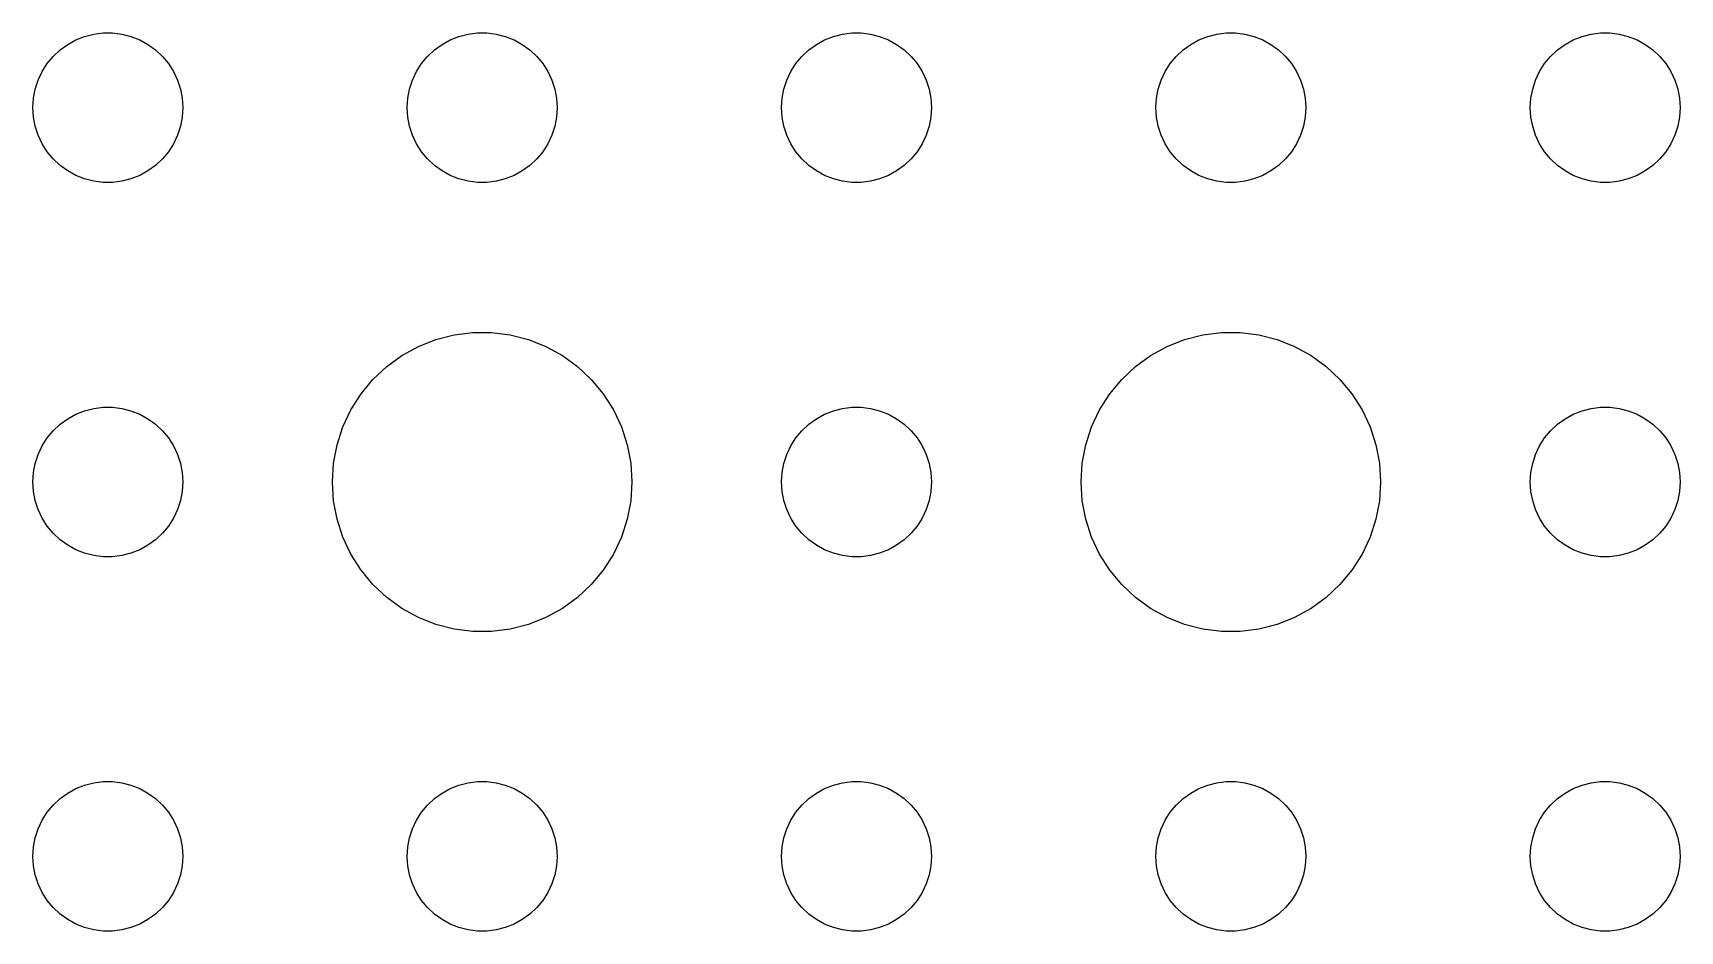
# Model space of a CAD drawing. Header units: metres. Extents: x -157 to 157, y -157 to 157.
# Drawn here: x -114 to -81, y 21 to 39 of the extents above; entities that cross this region are included whole.
import ezdxf

# ---------------------------------------------------------------- set-up
doc = ezdxf.new("R2010")
doc.units = ezdxf.units.M

msp = doc.modelspace()

# ---------------------------------------------------------------- linework, layer by layer
for p, q in [((-112.964, 38.9266), (-112.781, 38.9734)), ((-112.781, 38.9734), (-112.594, 38.997)), ((-112.594, 38.997), (-112.406, 38.997)), ((-112.406, 38.997), (-112.219, 38.9734)), ((-112.219, 38.9734), (-112.036, 38.9266)), ((-105.464, 38.9266), (-105.281, 38.9734)), ((-105.281, 38.9734), (-105.094, 38.997)), ((-105.094, 38.997), (-104.906, 38.997)), ((-104.906, 38.997), (-104.719, 38.9734)), ((-104.719, 38.9734), (-104.536, 38.9266)), ((-97.9635, 38.9266), (-97.7811, 38.9734)), ((-97.7811, 38.9734), (-97.5942, 38.997)), ((-97.5942, 38.997), (-97.4058, 38.997)), ((-97.4058, 38.997), (-97.2189, 38.9734)), ((-97.2189, 38.9734), (-97.0365, 38.9266)), ((-90.4635, 38.9266), (-90.2811, 38.9734)), ((-90.2811, 38.9734), (-90.0942, 38.997)), ((-90.0942, 38.997), (-89.9058, 38.997)), ((-89.9058, 38.997), (-89.7189, 38.9734)), ((-89.7189, 38.9734), (-89.5365, 38.9266)), ((-82.9635, 38.9266), (-82.7811, 38.9734)), ((-82.7811, 38.9734), (-82.5942, 38.997)), ((-82.5942, 38.997), (-82.4058, 38.997)), ((-82.4058, 38.997), (-82.2189, 38.9734)), ((-82.2189, 38.9734), (-82.0365, 38.9266)), ((-113.593, 38.5268), (-113.456, 38.6558)), ((-113.456, 38.6558), (-113.304, 38.7665)), ((-113.304, 38.7665), (-113.139, 38.8572)), ((-113.139, 38.8572), (-112.964, 38.9266)), ((-112.036, 38.9266), (-111.861, 38.8572)), ((-111.861, 38.8572), (-111.696, 38.7665)), ((-111.696, 38.7665), (-111.544, 38.6558)), ((-111.544, 38.6558), (-111.407, 38.5268)), ((-106.093, 38.5268), (-105.956, 38.6558)), ((-105.956, 38.6558), (-105.804, 38.7665)), ((-105.804, 38.7665), (-105.639, 38.8572)), ((-105.639, 38.8572), (-105.464, 38.9266)), ((-104.536, 38.9266), (-104.361, 38.8572)), ((-104.361, 38.8572), (-104.196, 38.7665)), ((-104.196, 38.7665), (-104.044, 38.6558)), ((-104.044, 38.6558), (-103.907, 38.5268)), ((-98.5934, 38.5268), (-98.4561, 38.6558)), ((-98.4561, 38.6558), (-98.3037, 38.7665)), ((-98.3037, 38.7665), (-98.1387, 38.8572)), ((-98.1387, 38.8572), (-97.9635, 38.9266)), ((-97.0365, 38.9266), (-96.8613, 38.8572)), ((-96.8613, 38.8572), (-96.6963, 38.7665)), ((-96.6963, 38.7665), (-96.5439, 38.6558)), ((-96.5439, 38.6558), (-96.4065, 38.5268)), ((-91.0934, 38.5268), (-90.9561, 38.6558)), ((-90.9561, 38.6558), (-90.8037, 38.7665)), ((-90.8037, 38.7665), (-90.6387, 38.8572)), ((-90.6387, 38.8572), (-90.4635, 38.9266)), ((-89.5365, 38.9266), (-89.3613, 38.8572)), ((-89.3613, 38.8572), (-89.1963, 38.7665)), ((-89.1963, 38.7665), (-89.0439, 38.6558)), ((-89.0439, 38.6558), (-88.9065, 38.5268)), ((-83.5934, 38.5268), (-83.4561, 38.6558)), ((-83.4561, 38.6558), (-83.3037, 38.7665)), ((-83.3037, 38.7665), (-83.1387, 38.8572)), ((-83.1387, 38.8572), (-82.9635, 38.9266)), ((-82.0365, 38.9266), (-81.8613, 38.8572)), ((-81.8613, 38.8572), (-81.6963, 38.7665)), ((-81.6963, 38.7665), (-81.5439, 38.6558)), ((-81.5439, 38.6558), (-81.4065, 38.5268)), ((-113.814, 38.2226), (-113.714, 38.3817)), ((-113.714, 38.3817), (-113.593, 38.5268)), ((-111.407, 38.5268), (-111.286, 38.3817)), ((-111.286, 38.3817), (-111.186, 38.2226)), ((-106.314, 38.2226), (-106.214, 38.3817)), ((-106.214, 38.3817), (-106.093, 38.5268)), ((-103.907, 38.5268), (-103.786, 38.3817)), ((-103.786, 38.3817), (-103.686, 38.2226)), ((-98.8145, 38.2226), (-98.7135, 38.3817)), ((-98.7135, 38.3817), (-98.5934, 38.5268)), ((-96.4065, 38.5268), (-96.2865, 38.3817)), ((-96.2865, 38.3817), (-96.1855, 38.2226)), ((-91.3145, 38.2226), (-91.2135, 38.3817)), ((-91.2135, 38.3817), (-91.0934, 38.5268)), ((-88.9065, 38.5268), (-88.7865, 38.3817)), ((-88.7865, 38.3817), (-88.6855, 38.2226)), ((-83.8145, 38.2226), (-83.7135, 38.3817)), ((-83.7135, 38.3817), (-83.5934, 38.5268)), ((-81.4065, 38.5268), (-81.2865, 38.3817)), ((-81.2865, 38.3817), (-81.1855, 38.2226)), ((-113.953, 37.873), (-113.895, 38.0522)), ((-113.895, 38.0522), (-113.814, 38.2226)), ((-111.186, 38.2226), (-111.105, 38.0522)), ((-111.105, 38.0522), (-111.047, 37.873)), ((-106.453, 37.873), (-106.395, 38.0522)), ((-106.395, 38.0522), (-106.314, 38.2226)), ((-103.686, 38.2226), (-103.605, 38.0522)), ((-103.605, 38.0522), (-103.547, 37.873)), ((-98.9529, 37.873), (-98.8947, 38.0522)), ((-98.8947, 38.0522), (-98.8145, 38.2226)), ((-96.1855, 38.2226), (-96.1053, 38.0522)), ((-96.1053, 38.0522), (-96.0471, 37.873)), ((-91.4529, 37.873), (-91.3947, 38.0522)), ((-91.3947, 38.0522), (-91.3145, 38.2226)), ((-88.6855, 38.2226), (-88.6053, 38.0522)), ((-88.6053, 38.0522), (-88.5471, 37.873)), ((-83.9529, 37.873), (-83.8947, 38.0522)), ((-83.8947, 38.0522), (-83.8145, 38.2226)), ((-81.1855, 38.2226), (-81.1053, 38.0522)), ((-81.1053, 38.0522), (-81.0471, 37.873)), ((-114, 37.5), (-113.988, 37.688)), ((-113.988, 37.688), (-113.953, 37.873)), ((-111.047, 37.873), (-111.012, 37.688)), ((-111.012, 37.688), (-111, 37.5)), ((-106.5, 37.5), (-106.488, 37.688)), ((-106.488, 37.688), (-106.453, 37.873)), ((-103.547, 37.873), (-103.512, 37.688)), ((-103.512, 37.688), (-103.5, 37.5)), ((-99, 37.5), (-98.9882, 37.688)), ((-98.9882, 37.688), (-98.9529, 37.873)), ((-96.0471, 37.873), (-96.0118, 37.688)), ((-96.0118, 37.688), (-96, 37.5)), ((-91.5, 37.5), (-91.4882, 37.688)), ((-91.4882, 37.688), (-91.4529, 37.873)), ((-88.5471, 37.873), (-88.5118, 37.688)), ((-88.5118, 37.688), (-88.5, 37.5)), ((-84, 37.5), (-83.9882, 37.688)), ((-83.9882, 37.688), (-83.9529, 37.873)), ((-81.0471, 37.873), (-81.0118, 37.688)), ((-81.0118, 37.688), (-81, 37.5)), ((-113.988, 37.312), (-114, 37.5)), ((-113.953, 37.127), (-113.988, 37.312)), ((-111.012, 37.312), (-111.047, 37.127)), ((-111, 37.5), (-111.012, 37.312)), ((-106.488, 37.312), (-106.5, 37.5)), ((-106.453, 37.127), (-106.488, 37.312)), ((-103.512, 37.312), (-103.547, 37.127)), ((-103.5, 37.5), (-103.512, 37.312)), ((-98.9882, 37.312), (-99, 37.5)), ((-98.9529, 37.127), (-98.9882, 37.312)), ((-96.0118, 37.312), (-96.0471, 37.127)), ((-96, 37.5), (-96.0118, 37.312)), ((-91.4882, 37.312), (-91.5, 37.5)), ((-91.4529, 37.127), (-91.4882, 37.312)), ((-88.5118, 37.312), (-88.5471, 37.127)), ((-88.5, 37.5), (-88.5118, 37.312)), ((-83.9882, 37.312), (-84, 37.5)), ((-83.9529, 37.127), (-83.9882, 37.312)), ((-81.0118, 37.312), (-81.0471, 37.127)), ((-81, 37.5), (-81.0118, 37.312)), ((-113.895, 36.9478), (-113.953, 37.127)), ((-111.047, 37.127), (-111.105, 36.9478)), ((-106.395, 36.9478), (-106.453, 37.127)), ((-103.547, 37.127), (-103.605, 36.9478)), ((-98.8947, 36.9478), (-98.9529, 37.127)), ((-96.0471, 37.127), (-96.1053, 36.9478)), ((-91.3947, 36.9478), (-91.4529, 37.127)), ((-88.5471, 37.127), (-88.6053, 36.9478)), ((-83.8947, 36.9478), (-83.9529, 37.127)), ((-81.0471, 37.127), (-81.1053, 36.9478)), ((-113.814, 36.7774), (-113.895, 36.9478)), ((-113.714, 36.6183), (-113.814, 36.7774)), ((-111.186, 36.7774), (-111.286, 36.6183)), ((-111.105, 36.9478), (-111.186, 36.7774)), ((-106.314, 36.7774), (-106.395, 36.9478)), ((-106.214, 36.6183), (-106.314, 36.7774)), ((-103.686, 36.7774), (-103.786, 36.6183)), ((-103.605, 36.9478), (-103.686, 36.7774)), ((-98.8145, 36.7774), (-98.8947, 36.9478)), ((-98.7135, 36.6183), (-98.8145, 36.7774)), ((-96.1855, 36.7774), (-96.2865, 36.6183)), ((-96.1053, 36.9478), (-96.1855, 36.7774)), ((-91.3145, 36.7774), (-91.3947, 36.9478)), ((-91.2135, 36.6183), (-91.3145, 36.7774)), ((-88.6855, 36.7774), (-88.7865, 36.6183)), ((-88.6053, 36.9478), (-88.6855, 36.7774)), ((-83.8145, 36.7774), (-83.8947, 36.9478)), ((-83.7135, 36.6183), (-83.8145, 36.7774)), ((-81.1855, 36.7774), (-81.2865, 36.6183)), ((-81.1053, 36.9478), (-81.1855, 36.7774)), ((-113.593, 36.4732), (-113.714, 36.6183)), ((-113.456, 36.3442), (-113.593, 36.4732)), ((-113.304, 36.2335), (-113.456, 36.3442)), ((-111.544, 36.3442), (-111.696, 36.2335)), ((-111.407, 36.4732), (-111.544, 36.3442)), ((-111.286, 36.6183), (-111.407, 36.4732)), ((-106.093, 36.4732), (-106.214, 36.6183)), ((-105.956, 36.3442), (-106.093, 36.4732)), ((-105.804, 36.2335), (-105.956, 36.3442)), ((-104.044, 36.3442), (-104.196, 36.2335)), ((-103.907, 36.4732), (-104.044, 36.3442)), ((-103.786, 36.6183), (-103.907, 36.4732)), ((-98.5934, 36.4732), (-98.7135, 36.6183)), ((-98.4561, 36.3442), (-98.5934, 36.4732)), ((-98.3037, 36.2335), (-98.4561, 36.3442)), ((-96.5439, 36.3442), (-96.6963, 36.2335)), ((-96.4065, 36.4732), (-96.5439, 36.3442)), ((-96.2865, 36.6183), (-96.4065, 36.4732)), ((-91.0934, 36.4732), (-91.2135, 36.6183)), ((-90.9561, 36.3442), (-91.0934, 36.4732)), ((-90.8037, 36.2335), (-90.9561, 36.3442)), ((-89.0439, 36.3442), (-89.1963, 36.2335)), ((-88.9065, 36.4732), (-89.0439, 36.3442)), ((-88.7865, 36.6183), (-88.9065, 36.4732)), ((-83.5934, 36.4732), (-83.7135, 36.6183)), ((-83.4561, 36.3442), (-83.5934, 36.4732)), ((-83.3037, 36.2335), (-83.4561, 36.3442)), ((-81.5439, 36.3442), (-81.6963, 36.2335)), ((-81.4065, 36.4732), (-81.5439, 36.3442)), ((-81.2865, 36.6183), (-81.4065, 36.4732)), ((-113.139, 36.1428), (-113.304, 36.2335)), ((-112.964, 36.0734), (-113.139, 36.1428)), ((-112.781, 36.0266), (-112.964, 36.0734)), ((-112.594, 36.003), (-112.781, 36.0266)), ((-112.406, 36.003), (-112.594, 36.003)), ((-112.219, 36.0266), (-112.406, 36.003)), ((-112.036, 36.0734), (-112.219, 36.0266)), ((-111.861, 36.1428), (-112.036, 36.0734)), ((-111.696, 36.2335), (-111.861, 36.1428)), ((-105.639, 36.1428), (-105.804, 36.2335)), ((-105.464, 36.0734), (-105.639, 36.1428)), ((-105.281, 36.0266), (-105.464, 36.0734)), ((-105.094, 36.003), (-105.281, 36.0266)), ((-104.906, 36.003), (-105.094, 36.003)), ((-104.719, 36.0266), (-104.906, 36.003)), ((-104.536, 36.0734), (-104.719, 36.0266)), ((-104.361, 36.1428), (-104.536, 36.0734)), ((-104.196, 36.2335), (-104.361, 36.1428)), ((-98.1387, 36.1428), (-98.3037, 36.2335)), ((-97.9635, 36.0734), (-98.1387, 36.1428)), ((-97.7811, 36.0266), (-97.9635, 36.0734)), ((-97.5942, 36.003), (-97.7811, 36.0266)), ((-97.4058, 36.003), (-97.5942, 36.003)), ((-97.2189, 36.0266), (-97.4058, 36.003)), ((-97.0365, 36.0734), (-97.2189, 36.0266)), ((-96.8613, 36.1428), (-97.0365, 36.0734)), ((-96.6963, 36.2335), (-96.8613, 36.1428)), ((-90.6387, 36.1428), (-90.8037, 36.2335)), ((-90.4635, 36.0734), (-90.6387, 36.1428)), ((-90.2811, 36.0266), (-90.4635, 36.0734)), ((-90.0942, 36.003), (-90.2811, 36.0266)), ((-89.9058, 36.003), (-90.0942, 36.003)), ((-89.7189, 36.0266), (-89.9058, 36.003)), ((-89.5365, 36.0734), (-89.7189, 36.0266)), ((-89.3613, 36.1428), (-89.5365, 36.0734)), ((-89.1963, 36.2335), (-89.3613, 36.1428)), ((-83.1387, 36.1428), (-83.3037, 36.2335)), ((-82.9635, 36.0734), (-83.1387, 36.1428)), ((-82.7811, 36.0266), (-82.9635, 36.0734)), ((-82.5942, 36.003), (-82.7811, 36.0266)), ((-82.4058, 36.003), (-82.5942, 36.003)), ((-82.2189, 36.0266), (-82.4058, 36.003)), ((-82.0365, 36.0734), (-82.2189, 36.0266)), ((-81.8613, 36.1428), (-82.0365, 36.0734)), ((-81.6963, 36.2335), (-81.8613, 36.1428)), ((-106.607, 32.533), (-106.277, 32.7145)), ((-106.277, 32.7145), (-105.927, 32.8532)), ((-105.927, 32.8532), (-105.562, 32.9469)), ((-105.562, 32.9469), (-105.188, 32.9941)), ((-105.188, 32.9941), (-104.812, 32.9941)), ((-104.812, 32.9941), (-104.438, 32.9469)), ((-104.438, 32.9469), (-104.073, 32.8532)), ((-104.073, 32.8532), (-103.723, 32.7145)), ((-103.723, 32.7145), (-103.393, 32.533)), ((-91.6075, 32.533), (-91.2773, 32.7145)), ((-91.2773, 32.7145), (-90.927, 32.8532)), ((-90.927, 32.8532), (-90.5621, 32.9469)), ((-90.5621, 32.9469), (-90.1884, 32.9941)), ((-90.1884, 32.9941), (-89.8116, 32.9941)), ((-89.8116, 32.9941), (-89.4379, 32.9469)), ((-89.4379, 32.9469), (-89.073, 32.8532)), ((-89.073, 32.8532), (-88.7227, 32.7145)), ((-88.7227, 32.7145), (-88.3925, 32.533)), ((-106.912, 32.3115), (-106.607, 32.533)), ((-103.393, 32.533), (-103.088, 32.3115)), ((-91.9123, 32.3115), (-91.6075, 32.533)), ((-88.3925, 32.533), (-88.0877, 32.3115)), ((-107.427, 31.7634), (-107.187, 32.0536)), ((-107.187, 32.0536), (-106.912, 32.3115)), ((-103.088, 32.3115), (-102.813, 32.0536)), ((-102.813, 32.0536), (-102.573, 31.7634)), ((-92.427, 31.7634), (-92.1869, 32.0536)), ((-92.1869, 32.0536), (-91.9123, 32.3115)), ((-88.0877, 32.3115), (-87.8131, 32.0536)), ((-87.8131, 32.0536), (-87.573, 31.7634)), ((-107.629, 31.4453), (-107.427, 31.7634)), ((-102.573, 31.7634), (-102.371, 31.4453)), ((-92.6289, 31.4453), (-92.427, 31.7634)), ((-87.573, 31.7634), (-87.3711, 31.4453)), ((-113.304, 31.2665), (-113.139, 31.3572)), ((-113.139, 31.3572), (-112.964, 31.4266)), ((-112.964, 31.4266), (-112.781, 31.4734)), ((-112.781, 31.4734), (-112.594, 31.497)), ((-112.594, 31.497), (-112.406, 31.497)), ((-112.406, 31.497), (-112.219, 31.4734)), ((-112.219, 31.4734), (-112.036, 31.4266)), ((-112.036, 31.4266), (-111.861, 31.3572)), ((-111.861, 31.3572), (-111.696, 31.2665)), ((-107.789, 31.1044), (-107.629, 31.4453)), ((-102.371, 31.4453), (-102.211, 31.1044)), ((-98.3037, 31.2665), (-98.1387, 31.3572)), ((-98.1387, 31.3572), (-97.9635, 31.4266)), ((-97.9635, 31.4266), (-97.7811, 31.4734)), ((-97.7811, 31.4734), (-97.5942, 31.497)), ((-97.5942, 31.497), (-97.4058, 31.497)), ((-97.4058, 31.497), (-97.2189, 31.4734)), ((-97.2189, 31.4734), (-97.0365, 31.4266)), ((-97.0365, 31.4266), (-96.8613, 31.3572)), ((-96.8613, 31.3572), (-96.6963, 31.2665)), ((-92.7893, 31.1044), (-92.6289, 31.4453)), ((-87.3711, 31.4453), (-87.2107, 31.1044)), ((-83.3037, 31.2665), (-83.1387, 31.3572)), ((-83.1387, 31.3572), (-82.9635, 31.4266)), ((-82.9635, 31.4266), (-82.7811, 31.4734)), ((-82.7811, 31.4734), (-82.5942, 31.497)), ((-82.5942, 31.497), (-82.4058, 31.497)), ((-82.4058, 31.497), (-82.2189, 31.4734)), ((-82.2189, 31.4734), (-82.0365, 31.4266)), ((-82.0365, 31.4266), (-81.8613, 31.3572)), ((-81.8613, 31.3572), (-81.6963, 31.2665)), ((-113.714, 30.8817), (-113.593, 31.0268)), ((-113.593, 31.0268), (-113.456, 31.1558)), ((-113.456, 31.1558), (-113.304, 31.2665)), ((-111.696, 31.2665), (-111.544, 31.1558)), ((-111.544, 31.1558), (-111.407, 31.0268)), ((-111.407, 31.0268), (-111.286, 30.8817)), ((-107.906, 30.7461), (-107.789, 31.1044)), ((-102.211, 31.1044), (-102.094, 30.7461)), ((-98.7135, 30.8817), (-98.5934, 31.0268)), ((-98.5934, 31.0268), (-98.4561, 31.1558)), ((-98.4561, 31.1558), (-98.3037, 31.2665)), ((-96.6963, 31.2665), (-96.5439, 31.1558)), ((-96.5439, 31.1558), (-96.4065, 31.0268)), ((-96.4065, 31.0268), (-96.2865, 30.8817)), ((-92.9057, 30.7461), (-92.7893, 31.1044)), ((-87.2107, 31.1044), (-87.0943, 30.7461)), ((-83.7135, 30.8817), (-83.5934, 31.0268)), ((-83.5934, 31.0268), (-83.4561, 31.1558)), ((-83.4561, 31.1558), (-83.3037, 31.2665)), ((-81.6963, 31.2665), (-81.5439, 31.1558)), ((-81.5439, 31.1558), (-81.4065, 31.0268)), ((-81.4065, 31.0268), (-81.2865, 30.8817)), ((-113.895, 30.5522), (-113.814, 30.7226)), ((-113.814, 30.7226), (-113.714, 30.8817)), ((-111.286, 30.8817), (-111.186, 30.7226)), ((-111.186, 30.7226), (-111.105, 30.5522)), ((-107.976, 30.376), (-107.906, 30.7461)), ((-102.094, 30.7461), (-102.024, 30.376)), ((-98.8947, 30.5522), (-98.8145, 30.7226)), ((-98.8145, 30.7226), (-98.7135, 30.8817)), ((-96.2865, 30.8817), (-96.1855, 30.7226)), ((-96.1855, 30.7226), (-96.1053, 30.5522)), ((-92.9763, 30.376), (-92.9057, 30.7461)), ((-87.0943, 30.7461), (-87.0237, 30.376)), ((-83.8947, 30.5522), (-83.8145, 30.7226)), ((-83.8145, 30.7226), (-83.7135, 30.8817)), ((-81.2865, 30.8817), (-81.1855, 30.7226)), ((-81.1855, 30.7226), (-81.1053, 30.5522)), ((-113.988, 30.188), (-113.953, 30.373)), ((-113.953, 30.373), (-113.895, 30.5522)), ((-111.105, 30.5522), (-111.047, 30.373)), ((-111.047, 30.373), (-111.012, 30.188)), ((-108, 30), (-107.976, 30.376)), ((-102.024, 30.376), (-102, 30)), ((-98.9882, 30.188), (-98.9529, 30.373)), ((-98.9529, 30.373), (-98.8947, 30.5522)), ((-96.1053, 30.5522), (-96.0471, 30.373)), ((-96.0471, 30.373), (-96.0118, 30.188)), ((-93, 30), (-92.9763, 30.376)), ((-87.0237, 30.376), (-87, 30)), ((-83.9882, 30.188), (-83.9529, 30.373)), ((-83.9529, 30.373), (-83.8947, 30.5522)), ((-81.1053, 30.5522), (-81.0471, 30.373)), ((-81.0471, 30.373), (-81.0118, 30.188)), ((-114, 30), (-113.988, 30.188)), ((-111.012, 30.188), (-111, 30)), ((-99, 30), (-98.9882, 30.188)), ((-96.0118, 30.188), (-96, 30)), ((-84, 30), (-83.9882, 30.188)), ((-81.0118, 30.188), (-81, 30)), ((-113.988, 29.812), (-114, 30)), ((-113.953, 29.627), (-113.988, 29.812)), ((-111.012, 29.812), (-111.047, 29.627)), ((-111, 30), (-111.012, 29.812)), ((-107.976, 29.624), (-108, 30)), ((-102, 30), (-102.024, 29.624)), ((-98.9882, 29.812), (-99, 30)), ((-98.9529, 29.627), (-98.9882, 29.812)), ((-96.0118, 29.812), (-96.0471, 29.627)), ((-96, 30), (-96.0118, 29.812)), ((-92.9763, 29.624), (-93, 30)), ((-87, 30), (-87.0237, 29.624)), ((-83.9882, 29.812), (-84, 30)), ((-83.9529, 29.627), (-83.9882, 29.812)), ((-81.0118, 29.812), (-81.0471, 29.627)), ((-81, 30), (-81.0118, 29.812)), ((-113.895, 29.4478), (-113.953, 29.627)), ((-113.814, 29.2774), (-113.895, 29.4478)), ((-111.105, 29.4478), (-111.186, 29.2774)), ((-111.047, 29.627), (-111.105, 29.4478)), ((-107.906, 29.2539), (-107.976, 29.624)), ((-102.024, 29.624), (-102.094, 29.2539)), ((-98.8947, 29.4478), (-98.9529, 29.627)), ((-98.8145, 29.2774), (-98.8947, 29.4478)), ((-96.1053, 29.4478), (-96.1855, 29.2774)), ((-96.0471, 29.627), (-96.1053, 29.4478)), ((-92.9057, 29.2539), (-92.9763, 29.624)), ((-87.0237, 29.624), (-87.0943, 29.2539)), ((-83.8947, 29.4478), (-83.9529, 29.627)), ((-83.8145, 29.2774), (-83.8947, 29.4478)), ((-81.1053, 29.4478), (-81.1855, 29.2774)), ((-81.0471, 29.627), (-81.1053, 29.4478)), ((-113.714, 29.1183), (-113.814, 29.2774)), ((-113.593, 28.9732), (-113.714, 29.1183)), ((-111.286, 29.1183), (-111.407, 28.9732)), ((-111.186, 29.2774), (-111.286, 29.1183)), ((-107.789, 28.8956), (-107.906, 29.2539)), ((-102.094, 29.2539), (-102.211, 28.8956)), ((-98.7135, 29.1183), (-98.8145, 29.2774)), ((-98.5934, 28.9732), (-98.7135, 29.1183)), ((-96.2865, 29.1183), (-96.4065, 28.9732)), ((-96.1855, 29.2774), (-96.2865, 29.1183)), ((-92.7893, 28.8956), (-92.9057, 29.2539)), ((-87.0943, 29.2539), (-87.2107, 28.8956)), ((-83.7135, 29.1183), (-83.8145, 29.2774)), ((-83.5934, 28.9732), (-83.7135, 29.1183)), ((-81.2865, 29.1183), (-81.4065, 28.9732)), ((-81.1855, 29.2774), (-81.2865, 29.1183)), ((-113.456, 28.8442), (-113.593, 28.9732)), ((-113.304, 28.7335), (-113.456, 28.8442)), ((-113.139, 28.6427), (-113.304, 28.7335)), ((-111.696, 28.7335), (-111.861, 28.6427)), ((-111.544, 28.8442), (-111.696, 28.7335)), ((-111.407, 28.9732), (-111.544, 28.8442)), ((-107.629, 28.5547), (-107.789, 28.8956)), ((-102.211, 28.8956), (-102.371, 28.5547)), ((-98.4561, 28.8442), (-98.5934, 28.9732)), ((-98.3037, 28.7335), (-98.4561, 28.8442)), ((-98.1387, 28.6427), (-98.3037, 28.7335)), ((-96.6963, 28.7335), (-96.8613, 28.6427)), ((-96.5439, 28.8442), (-96.6963, 28.7335)), ((-96.4065, 28.9732), (-96.5439, 28.8442)), ((-92.6289, 28.5547), (-92.7893, 28.8956)), ((-87.2107, 28.8956), (-87.3711, 28.5547)), ((-83.4561, 28.8442), (-83.5934, 28.9732)), ((-83.3037, 28.7335), (-83.4561, 28.8442)), ((-83.1387, 28.6427), (-83.3037, 28.7335)), ((-81.6963, 28.7335), (-81.8613, 28.6427)), ((-81.5439, 28.8442), (-81.6963, 28.7335)), ((-81.4065, 28.9732), (-81.5439, 28.8442)), ((-112.964, 28.5734), (-113.139, 28.6427)), ((-112.781, 28.5266), (-112.964, 28.5734)), ((-112.594, 28.503), (-112.781, 28.5266)), ((-112.406, 28.503), (-112.594, 28.503)), ((-112.219, 28.5266), (-112.406, 28.503)), ((-112.036, 28.5734), (-112.219, 28.5266)), ((-111.861, 28.6427), (-112.036, 28.5734)), ((-107.427, 28.2366), (-107.629, 28.5547)), ((-102.371, 28.5547), (-102.573, 28.2366)), ((-97.9635, 28.5734), (-98.1387, 28.6427)), ((-97.7811, 28.5266), (-97.9635, 28.5734)), ((-97.5942, 28.503), (-97.7811, 28.5266)), ((-97.4058, 28.503), (-97.5942, 28.503)), ((-97.2189, 28.5266), (-97.4058, 28.503)), ((-97.0365, 28.5734), (-97.2189, 28.5266)), ((-96.8613, 28.6427), (-97.0365, 28.5734)), ((-92.427, 28.2366), (-92.6289, 28.5547)), ((-87.3711, 28.5547), (-87.573, 28.2366)), ((-82.9635, 28.5734), (-83.1387, 28.6427)), ((-82.7811, 28.5266), (-82.9635, 28.5734)), ((-82.5942, 28.503), (-82.7811, 28.5266)), ((-82.4058, 28.503), (-82.5942, 28.503)), ((-82.2189, 28.5266), (-82.4058, 28.503)), ((-82.0365, 28.5734), (-82.2189, 28.5266)), ((-81.8613, 28.6427), (-82.0365, 28.5734)), ((-107.187, 27.9464), (-107.427, 28.2366)), ((-102.573, 28.2366), (-102.813, 27.9464)), ((-92.1869, 27.9464), (-92.427, 28.2366)), ((-87.573, 28.2366), (-87.8131, 27.9464)), ((-106.912, 27.6884), (-107.187, 27.9464)), ((-102.813, 27.9464), (-103.088, 27.6884)), ((-91.9123, 27.6884), (-92.1869, 27.9464)), ((-87.8131, 27.9464), (-88.0877, 27.6884)), ((-106.607, 27.467), (-106.912, 27.6884)), ((-106.277, 27.2855), (-106.607, 27.467)), ((-103.393, 27.467), (-103.723, 27.2855)), ((-103.088, 27.6884), (-103.393, 27.467)), ((-91.6075, 27.467), (-91.9123, 27.6884)), ((-91.2773, 27.2855), (-91.6075, 27.467)), ((-88.3925, 27.467), (-88.7227, 27.2855)), ((-88.0877, 27.6884), (-88.3925, 27.467)), ((-105.927, 27.1468), (-106.277, 27.2855)), ((-105.562, 27.0531), (-105.927, 27.1468)), ((-104.073, 27.1468), (-104.438, 27.0531)), ((-103.723, 27.2855), (-104.073, 27.1468)), ((-90.927, 27.1468), (-91.2773, 27.2855)), ((-90.5621, 27.0531), (-90.927, 27.1468)), ((-89.073, 27.1468), (-89.4379, 27.0531)), ((-88.7227, 27.2855), (-89.073, 27.1468)), ((-105.188, 27.0059), (-105.562, 27.0531)), ((-104.812, 27.0059), (-105.188, 27.0059)), ((-104.438, 27.0531), (-104.812, 27.0059)), ((-90.1884, 27.0059), (-90.5621, 27.0531)), ((-89.8116, 27.0059), (-90.1884, 27.0059)), ((-89.4379, 27.0531), (-89.8116, 27.0059)), ((-113.456, 23.6558), (-113.304, 23.7665)), ((-113.304, 23.7665), (-113.139, 23.8572)), ((-113.139, 23.8572), (-112.964, 23.9266)), ((-112.964, 23.9266), (-112.781, 23.9734)), ((-112.781, 23.9734), (-112.594, 23.997)), ((-112.594, 23.997), (-112.406, 23.997)), ((-112.406, 23.997), (-112.219, 23.9734)), ((-112.219, 23.9734), (-112.036, 23.9266)), ((-112.036, 23.9266), (-111.861, 23.8572)), ((-111.861, 23.8572), (-111.696, 23.7665)), ((-111.696, 23.7665), (-111.544, 23.6558)), ((-105.956, 23.6558), (-105.804, 23.7665)), ((-105.804, 23.7665), (-105.639, 23.8572)), ((-105.639, 23.8572), (-105.464, 23.9266)), ((-105.464, 23.9266), (-105.281, 23.9734)), ((-105.281, 23.9734), (-105.094, 23.997)), ((-105.094, 23.997), (-104.906, 23.997)), ((-104.906, 23.997), (-104.719, 23.9734)), ((-104.719, 23.9734), (-104.536, 23.9266)), ((-104.536, 23.9266), (-104.361, 23.8572)), ((-104.361, 23.8572), (-104.196, 23.7665)), ((-104.196, 23.7665), (-104.044, 23.6558)), ((-98.4561, 23.6558), (-98.3037, 23.7665)), ((-98.3037, 23.7665), (-98.1387, 23.8572)), ((-98.1387, 23.8572), (-97.9635, 23.9266)), ((-97.9635, 23.9266), (-97.7811, 23.9734)), ((-97.7811, 23.9734), (-97.5942, 23.997)), ((-97.5942, 23.997), (-97.4058, 23.997)), ((-97.4058, 23.997), (-97.2189, 23.9734)), ((-97.2189, 23.9734), (-97.0365, 23.9266)), ((-97.0365, 23.9266), (-96.8613, 23.8572)), ((-96.8613, 23.8572), (-96.6963, 23.7665)), ((-96.6963, 23.7665), (-96.5439, 23.6558)), ((-90.9561, 23.6558), (-90.8037, 23.7665)), ((-90.8037, 23.7665), (-90.6387, 23.8572)), ((-90.6387, 23.8572), (-90.4635, 23.9266)), ((-90.4635, 23.9266), (-90.2811, 23.9734)), ((-90.2811, 23.9734), (-90.0942, 23.997)), ((-90.0942, 23.997), (-89.9058, 23.997)), ((-89.9058, 23.997), (-89.7189, 23.9734)), ((-89.7189, 23.9734), (-89.5365, 23.9266)), ((-89.5365, 23.9266), (-89.3613, 23.8572)), ((-89.3613, 23.8572), (-89.1963, 23.7665)), ((-89.1963, 23.7665), (-89.0439, 23.6558)), ((-83.4561, 23.6558), (-83.3037, 23.7665)), ((-83.3037, 23.7665), (-83.1387, 23.8572)), ((-83.1387, 23.8572), (-82.9635, 23.9266)), ((-82.9635, 23.9266), (-82.7811, 23.9734)), ((-82.7811, 23.9734), (-82.5942, 23.997)), ((-82.5942, 23.997), (-82.4058, 23.997)), ((-82.4058, 23.997), (-82.2189, 23.9734)), ((-82.2189, 23.9734), (-82.0365, 23.9266)), ((-82.0365, 23.9266), (-81.8613, 23.8572)), ((-81.8613, 23.8572), (-81.6963, 23.7665)), ((-81.6963, 23.7665), (-81.5439, 23.6558)), ((-113.714, 23.3817), (-113.593, 23.5268)), ((-113.593, 23.5268), (-113.456, 23.6558)), ((-111.544, 23.6558), (-111.407, 23.5268)), ((-111.407, 23.5268), (-111.286, 23.3817)), ((-106.214, 23.3817), (-106.093, 23.5268)), ((-106.093, 23.5268), (-105.956, 23.6558)), ((-104.044, 23.6558), (-103.907, 23.5268)), ((-103.907, 23.5268), (-103.786, 23.3817)), ((-98.7135, 23.3817), (-98.5934, 23.5268)), ((-98.5934, 23.5268), (-98.4561, 23.6558)), ((-96.5439, 23.6558), (-96.4065, 23.5268)), ((-96.4065, 23.5268), (-96.2865, 23.3817)), ((-91.2135, 23.3817), (-91.0934, 23.5268)), ((-91.0934, 23.5268), (-90.9561, 23.6558)), ((-89.0439, 23.6558), (-88.9065, 23.5268)), ((-88.9065, 23.5268), (-88.7865, 23.3817)), ((-83.7135, 23.3817), (-83.5934, 23.5268)), ((-83.5934, 23.5268), (-83.4561, 23.6558)), ((-81.5439, 23.6558), (-81.4065, 23.5268)), ((-81.4065, 23.5268), (-81.2865, 23.3817)), ((-113.895, 23.0522), (-113.814, 23.2226)), ((-113.814, 23.2226), (-113.714, 23.3817)), ((-111.286, 23.3817), (-111.186, 23.2226)), ((-111.186, 23.2226), (-111.105, 23.0522)), ((-106.395, 23.0522), (-106.314, 23.2226)), ((-106.314, 23.2226), (-106.214, 23.3817)), ((-103.786, 23.3817), (-103.686, 23.2226)), ((-103.686, 23.2226), (-103.605, 23.0522)), ((-98.8947, 23.0522), (-98.8145, 23.2226)), ((-98.8145, 23.2226), (-98.7135, 23.3817)), ((-96.2865, 23.3817), (-96.1855, 23.2226)), ((-96.1855, 23.2226), (-96.1053, 23.0522)), ((-91.3947, 23.0522), (-91.3145, 23.2226)), ((-91.3145, 23.2226), (-91.2135, 23.3817)), ((-88.7865, 23.3817), (-88.6855, 23.2226)), ((-88.6855, 23.2226), (-88.6053, 23.0522)), ((-83.8947, 23.0522), (-83.8145, 23.2226)), ((-83.8145, 23.2226), (-83.7135, 23.3817)), ((-81.2865, 23.3817), (-81.1855, 23.2226)), ((-81.1855, 23.2226), (-81.1053, 23.0522)), ((-113.988, 22.688), (-113.953, 22.873)), ((-113.953, 22.873), (-113.895, 23.0522)), ((-111.105, 23.0522), (-111.047, 22.873)), ((-111.047, 22.873), (-111.012, 22.688)), ((-106.488, 22.688), (-106.453, 22.873)), ((-106.453, 22.873), (-106.395, 23.0522)), ((-103.605, 23.0522), (-103.547, 22.873)), ((-103.547, 22.873), (-103.512, 22.688)), ((-98.9882, 22.688), (-98.9529, 22.873)), ((-98.9529, 22.873), (-98.8947, 23.0522)), ((-96.1053, 23.0522), (-96.0471, 22.873)), ((-96.0471, 22.873), (-96.0118, 22.688)), ((-91.4882, 22.688), (-91.4529, 22.873)), ((-91.4529, 22.873), (-91.3947, 23.0522)), ((-88.6053, 23.0522), (-88.5471, 22.873)), ((-88.5471, 22.873), (-88.5118, 22.688)), ((-83.9882, 22.688), (-83.9529, 22.873)), ((-83.9529, 22.873), (-83.8947, 23.0522)), ((-81.1053, 23.0522), (-81.0471, 22.873)), ((-81.0471, 22.873), (-81.0118, 22.688)), ((-114, 22.5), (-113.988, 22.688)), ((-113.988, 22.312), (-114, 22.5)), ((-111.012, 22.688), (-111, 22.5)), ((-111, 22.5), (-111.012, 22.312)), ((-106.5, 22.5), (-106.488, 22.688)), ((-106.488, 22.312), (-106.5, 22.5)), ((-103.512, 22.688), (-103.5, 22.5)), ((-103.5, 22.5), (-103.512, 22.312)), ((-99, 22.5), (-98.9882, 22.688)), ((-98.9882, 22.312), (-99, 22.5)), ((-96.0118, 22.688), (-96, 22.5)), ((-96, 22.5), (-96.0118, 22.312)), ((-91.5, 22.5), (-91.4882, 22.688)), ((-91.4882, 22.312), (-91.5, 22.5)), ((-88.5118, 22.688), (-88.5, 22.5)), ((-88.5, 22.5), (-88.5118, 22.312)), ((-84, 22.5), (-83.9882, 22.688)), ((-83.9882, 22.312), (-84, 22.5)), ((-81.0118, 22.688), (-81, 22.5)), ((-81, 22.5), (-81.0118, 22.312)), ((-113.953, 22.127), (-113.988, 22.312)), ((-113.895, 21.9478), (-113.953, 22.127)), ((-111.047, 22.127), (-111.105, 21.9478)), ((-111.012, 22.312), (-111.047, 22.127)), ((-106.453, 22.127), (-106.488, 22.312)), ((-106.395, 21.9478), (-106.453, 22.127)), ((-103.547, 22.127), (-103.605, 21.9478)), ((-103.512, 22.312), (-103.547, 22.127)), ((-98.9529, 22.127), (-98.9882, 22.312)), ((-98.8947, 21.9478), (-98.9529, 22.127)), ((-96.0471, 22.127), (-96.1053, 21.9478)), ((-96.0118, 22.312), (-96.0471, 22.127)), ((-91.4529, 22.127), (-91.4882, 22.312)), ((-91.3947, 21.9478), (-91.4529, 22.127)), ((-88.5471, 22.127), (-88.6053, 21.9478)), ((-88.5118, 22.312), (-88.5471, 22.127)), ((-83.9529, 22.127), (-83.9882, 22.312)), ((-83.8947, 21.9478), (-83.9529, 22.127)), ((-81.0471, 22.127), (-81.1053, 21.9478)), ((-81.0118, 22.312), (-81.0471, 22.127)), ((-113.814, 21.7774), (-113.895, 21.9478)), ((-111.105, 21.9478), (-111.186, 21.7774)), ((-106.314, 21.7774), (-106.395, 21.9478)), ((-103.605, 21.9478), (-103.686, 21.7774)), ((-98.8145, 21.7774), (-98.8947, 21.9478)), ((-96.1053, 21.9478), (-96.1855, 21.7774)), ((-91.3145, 21.7774), (-91.3947, 21.9478)), ((-88.6053, 21.9478), (-88.6855, 21.7774)), ((-83.8145, 21.7774), (-83.8947, 21.9478)), ((-81.1053, 21.9478), (-81.1855, 21.7774)), ((-113.714, 21.6183), (-113.814, 21.7774)), ((-113.593, 21.4732), (-113.714, 21.6183)), ((-113.456, 21.3442), (-113.593, 21.4732)), ((-111.407, 21.4732), (-111.544, 21.3442)), ((-111.286, 21.6183), (-111.407, 21.4732)), ((-111.186, 21.7774), (-111.286, 21.6183)), ((-106.214, 21.6183), (-106.314, 21.7774)), ((-106.093, 21.4732), (-106.214, 21.6183)), ((-105.956, 21.3442), (-106.093, 21.4732)), ((-103.907, 21.4732), (-104.044, 21.3442)), ((-103.786, 21.6183), (-103.907, 21.4732)), ((-103.686, 21.7774), (-103.786, 21.6183)), ((-98.7135, 21.6183), (-98.8145, 21.7774)), ((-98.5934, 21.4732), (-98.7135, 21.6183)), ((-98.4561, 21.3442), (-98.5934, 21.4732)), ((-96.4065, 21.4732), (-96.5439, 21.3442)), ((-96.2865, 21.6183), (-96.4065, 21.4732)), ((-96.1855, 21.7774), (-96.2865, 21.6183)), ((-91.2135, 21.6183), (-91.3145, 21.7774)), ((-91.0934, 21.4732), (-91.2135, 21.6183)), ((-90.9561, 21.3442), (-91.0934, 21.4732)), ((-88.9065, 21.4732), (-89.0439, 21.3442)), ((-88.7865, 21.6183), (-88.9065, 21.4732)), ((-88.6855, 21.7774), (-88.7865, 21.6183)), ((-83.7135, 21.6183), (-83.8145, 21.7774)), ((-83.5934, 21.4732), (-83.7135, 21.6183)), ((-83.4561, 21.3442), (-83.5934, 21.4732)), ((-81.4065, 21.4732), (-81.5439, 21.3442)), ((-81.2865, 21.6183), (-81.4065, 21.4732)), ((-81.1855, 21.7774), (-81.2865, 21.6183)), ((-113.304, 21.2335), (-113.456, 21.3442)), ((-113.139, 21.1427), (-113.304, 21.2335)), ((-112.964, 21.0734), (-113.139, 21.1427)), ((-111.861, 21.1427), (-112.036, 21.0734)), ((-111.696, 21.2335), (-111.861, 21.1427)), ((-111.544, 21.3442), (-111.696, 21.2335)), ((-105.804, 21.2335), (-105.956, 21.3442)), ((-105.639, 21.1427), (-105.804, 21.2335)), ((-105.464, 21.0734), (-105.639, 21.1427)), ((-104.361, 21.1427), (-104.536, 21.0734)), ((-104.196, 21.2335), (-104.361, 21.1427)), ((-104.044, 21.3442), (-104.196, 21.2335)), ((-98.3037, 21.2335), (-98.4561, 21.3442)), ((-98.1387, 21.1427), (-98.3037, 21.2335)), ((-97.9635, 21.0734), (-98.1387, 21.1427)), ((-96.8613, 21.1427), (-97.0365, 21.0734)), ((-96.6963, 21.2335), (-96.8613, 21.1427)), ((-96.5439, 21.3442), (-96.6963, 21.2335)), ((-90.8037, 21.2335), (-90.9561, 21.3442)), ((-90.6387, 21.1427), (-90.8037, 21.2335)), ((-90.4635, 21.0734), (-90.6387, 21.1427)), ((-89.3613, 21.1427), (-89.5365, 21.0734)), ((-89.1963, 21.2335), (-89.3613, 21.1427)), ((-89.0439, 21.3442), (-89.1963, 21.2335)), ((-83.3037, 21.2335), (-83.4561, 21.3442)), ((-83.1387, 21.1427), (-83.3037, 21.2335)), ((-82.9635, 21.0734), (-83.1387, 21.1427)), ((-81.8613, 21.1427), (-82.0365, 21.0734)), ((-81.6963, 21.2335), (-81.8613, 21.1427)), ((-81.5439, 21.3442), (-81.6963, 21.2335)), ((-112.781, 21.0266), (-112.964, 21.0734)), ((-112.594, 21.003), (-112.781, 21.0266)), ((-112.406, 21.003), (-112.594, 21.003)), ((-112.219, 21.0266), (-112.406, 21.003)), ((-112.036, 21.0734), (-112.219, 21.0266)), ((-105.281, 21.0266), (-105.464, 21.0734)), ((-105.094, 21.003), (-105.281, 21.0266)), ((-104.906, 21.003), (-105.094, 21.003)), ((-104.719, 21.0266), (-104.906, 21.003)), ((-104.536, 21.0734), (-104.719, 21.0266)), ((-97.7811, 21.0266), (-97.9635, 21.0734)), ((-97.5942, 21.003), (-97.7811, 21.0266)), ((-97.4058, 21.003), (-97.5942, 21.003)), ((-97.2189, 21.0266), (-97.4058, 21.003)), ((-97.0365, 21.0734), (-97.2189, 21.0266)), ((-90.2811, 21.0266), (-90.4635, 21.0734)), ((-90.0942, 21.003), (-90.2811, 21.0266)), ((-89.9058, 21.003), (-90.0942, 21.003)), ((-89.7189, 21.0266), (-89.9058, 21.003)), ((-89.5365, 21.0734), (-89.7189, 21.0266)), ((-82.7811, 21.0266), (-82.9635, 21.0734)), ((-82.5942, 21.003), (-82.7811, 21.0266)), ((-82.4058, 21.003), (-82.5942, 21.003)), ((-82.2189, 21.0266), (-82.4058, 21.003)), ((-82.0365, 21.0734), (-82.2189, 21.0266))]:
    msp.add_line(p, q)

doc.saveas('drawing.dxf')
